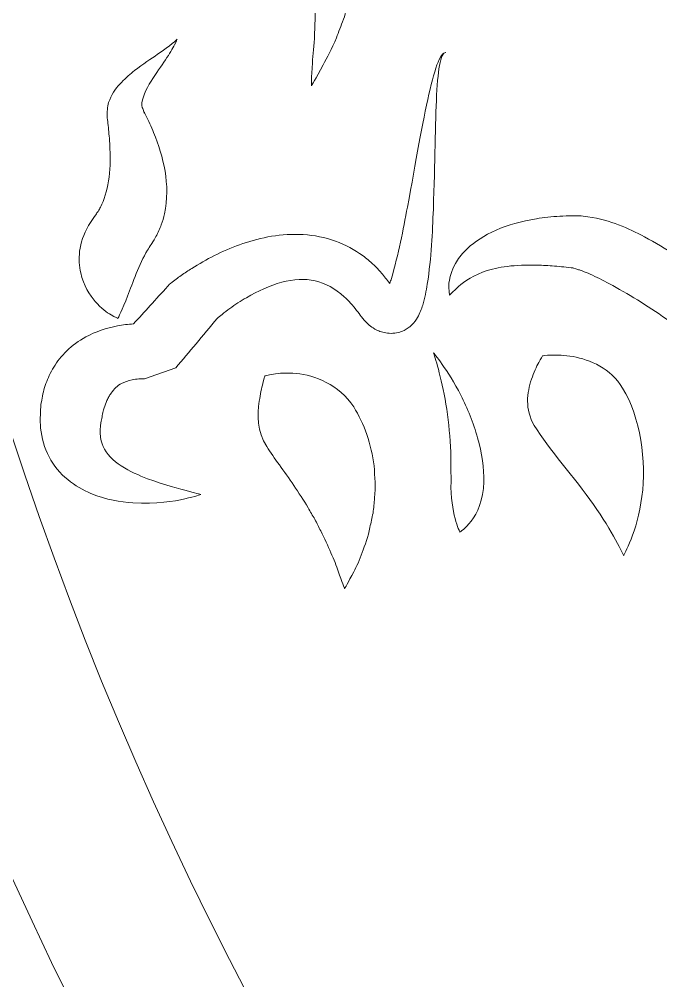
# Model space of a CAD drawing. Header units: millimetres. Extents: x -30 to 30, y -30 to 30.
# Drawn here: x -21.56 to -17.51, y -10.48 to -4.41 of the extents above; entities that cross this region are included whole.
import ezdxf

# ---------------------------------------------------------------- set-up
doc = ezdxf.new("R2010")
doc.units = ezdxf.units.MM
doc.header["$MEASUREMENT"] = 0
doc.layers.add('Camada 1', color=7, linetype='Continuous')

msp = doc.modelspace()

# ---------------------------------------------------------------- linework, layer by layer
at = {"layer": 'Camada 1', "lineweight": 9}
for points, knots in [([(0, 30), (16.5685, 30), (30, 16.5685), (30, 0), (30, 0), (30, -16.5686), (16.5685, -30), (0, -30), (0, -30), (-16.5685, -30), (-30, -16.5686), (-30, 0), (-30, 0), (-30, 16.5685), (-16.5685, 30), (0, 30)], [0, 0, 0, 0, 0.2, 0.2, 0.2, 0.2, 0.4, 0.4, 0.4, 0.4, 0.6, 0.6, 0.6, 0.6, 1, 1, 1, 1]), ([(0, 28.5), (15.7401, 28.5), (28.5, 15.7401), (28.5, 0), (28.5, 0), (28.5, -15.7401), (15.7401, -28.5), (0, -28.5), (0, -28.5), (-15.7401, -28.5), (-28.5, -15.7401), (-28.5, 0), (-28.5, 0), (-28.5, 15.7401), (-15.7401, 28.5), (0, 28.5)], [0, 0, 0, 0, 0.2, 0.2, 0.2, 0.2, 0.4, 0.4, 0.4, 0.4, 0.6, 0.6, 0.6, 0.6, 1, 1, 1, 1]), ([(0.0541, 23.6848), (13.1709, 23.6848), (23.8041, 13.0516), (23.8041, -0.0652), (23.8041, -0.0652), (23.8041, -13.182), (13.1709, -23.8152), (0.0541, -23.8152), (0.0541, -23.8152), (-13.0627, -23.8152), (-23.6959, -13.182), (-23.6959, -0.0652), (-23.6959, -0.0652), (-23.6959, 13.0516), (-13.0627, 23.6848), (0.0541, 23.6848)], [0, 0, 0, 0, 0.2, 0.2, 0.2, 0.2, 0.4, 0.4, 0.4, 0.4, 0.6, 0.6, 0.6, 0.6, 1, 1, 1, 1]), ([(0, 22.7174), (12.5464, 22.7174), (22.7174, 12.5464), (22.7174, 0), (22.7174, 0), (22.7174, -12.5464), (12.5464, -22.7174), (0, -22.7174), (0, -22.7174), (-12.5464, -22.7174), (-22.7174, -12.5464), (-22.7174, 0), (-22.7174, 0), (-22.7174, 12.5464), (-12.5464, 22.7174), (0, 22.7174)], [0, 0, 0, 0, 0.2, 0.2, 0.2, 0.2, 0.4, 0.4, 0.4, 0.4, 0.6, 0.6, 0.6, 0.6, 1, 1, 1, 1]), ([(-18.9824, 1.49), (-18.8618, 1.6269), (-18.7426, 1.7412), (-18.6434, 1.8346), (-18.6434, 1.8346), (-18.4435, 2.0207), (-18.3196, 2.1239), (-18.3196, 2.1239), (-18.3196, 2.1239), (-18.3196, 2.1239), (-18.455, 2.0318), (-18.6755, 1.8612), (-18.6755, 1.8612), (-18.7853, 1.7753), (-18.9167, 1.6705), (-19.0551, 1.5391), (-19.0551, 1.5391), (-19.0902, 1.5066), (-19.1239, 1.4709), (-19.1584, 1.4336), (-19.1584, 1.4336), (-19.1748, 1.4141), (-19.1921, 1.3949), (-19.2084, 1.3743), (-19.2084, 1.3743), (-19.2233, 1.3519), (-19.2404, 1.3316), (-19.254, 1.3063), (-19.254, 1.3063), (-19.2604, 1.2932), (-19.2667, 1.28), (-19.2732, 1.2666), (-19.2732, 1.2666), (-19.2732, 1.2666), (-19.2755, 1.2616), (-19.2755, 1.2616), (-19.2755, 1.2616), (-19.2755, 1.2616), (-19.2767, 1.2591), (-19.2767, 1.2591), (-19.2767, 1.2591), (-19.2767, 1.2591), (-19.2773, 1.2578), (-19.2773, 1.2578), (-19.2773, 1.2578), (-19.278, 1.2553), (-19.2766, 1.2617), (-19.2791, 1.2518), (-19.2791, 1.2518), (-19.2791, 1.2518), (-19.2811, 1.2428), (-19.2811, 1.2428), (-19.2811, 1.2428), (-19.2811, 1.2428), (-19.2852, 1.2247), (-19.2852, 1.2247), (-19.2852, 1.2247), (-19.2922, 1.2028), (-19.2922, 1.1701), (-19.2934, 1.1401), (-19.2934, 1.1401), (-19.2933, 1.1107), (-19.2896, 1.0851), (-19.2875, 1.057), (-19.2875, 1.057), (-19.2827, 1.0303), (-19.278, 1.0032), (-19.2733, 0.976), (-19.2733, 0.976), (-19.2268, 0.7615), (-19.1388, 0.5461), (-19.0654, 0.3213), (-19.0654, 0.3213), (-19.047, 0.2652), (-19.03, 0.2089), (-19.0152, 0.1527), (-19.0152, 0.1527), (-19.0019, 0.097), (-18.9885, 0.0402), (-18.9883, -0.0101), (-18.9883, -0.0101), (-18.9882, -0.0246), (-18.9859, -0.0427), (-18.9877, -0.0544), (-18.9877, -0.0544), (-18.9877, -0.0544), (-18.991, -0.0921), (-18.991, -0.0921), (-18.991, -0.0921), (-18.9925, -0.1168), (-18.9989, -0.148), (-19.0024, -0.1756), (-19.0024, -0.1756), (-19.0084, -0.2046), (-19.0144, -0.2337), (-19.0205, -0.2628), (-19.0205, -0.2628), (-19.0281, -0.2922), (-19.0357, -0.3217), (-19.0433, -0.3512), (-19.0433, -0.3512), (-19.109, -0.5895), (-19.2074, -0.8284), (-19.2975, -1.0816), (-19.2975, -1.0816), (-19.3084, -1.1145), (-19.3196, -1.1461), (-19.3294, -1.1831), (-19.3294, -1.1831), (-19.3294, -1.1831), (-19.333, -1.1965), (-19.333, -1.1965), (-19.333, -1.1965), (-19.333, -1.1965), (-19.334, -1.1999), (-19.334, -1.1999), (-19.334, -1.1999), (-19.334, -1.1999), (-19.3344, -1.2016), (-19.3344, -1.2016), (-19.3344, -1.2016), (-19.3344, -1.2016), (-19.3357, -1.2077), (-19.3357, -1.2077), (-19.3357, -1.2077), (-19.3357, -1.2077), (-19.3369, -1.2136), (-19.3369, -1.2136), (-19.3369, -1.2136), (-19.3369, -1.2136), (-19.3417, -1.2375), (-19.3417, -1.2375), (-19.3417, -1.2375), (-19.3417, -1.2375), (-19.3512, -1.2852), (-19.3512, -1.2852), (-19.3512, -1.2852), (-19.3639, -1.3488), (-19.3763, -1.4124), (-19.3889, -1.4758), (-19.3889, -1.4758), (-19.412, -1.5847), (-19.43, -1.6991), (-19.4475, -1.8128), (-19.4475, -1.8128), (-19.6121, -1.9815), (-19.7647, -2.1485), (-19.9069, -2.3172), (-19.9069, -2.3172), (-19.9826, -2.4071), (-20.0547, -2.4972), (-20.1219, -2.5894), (-20.1219, -2.5894), (-20.1897, -2.6806), (-20.2512, -2.775), (-20.3049, -2.8784), (-20.3049, -2.8784), (-20.3165, -2.9027), (-20.328, -2.9259), (-20.3386, -2.9508), (-20.3386, -2.9508), (-20.3484, -2.9791), (-20.3573, -3.0073), (-20.3656, -3.0352), (-20.3656, -3.0352), (-20.3751, -3.0753), (-20.3845, -3.1146), (-20.3937, -3.1534), (-20.3937, -3.1534), (-20.413, -3.2309), (-20.4349, -3.3088), (-20.4519, -3.3909), (-20.4519, -3.3909), (-20.4682, -3.473), (-20.4826, -3.5603), (-20.4679, -3.6612), (-20.4679, -3.6612), (-20.4649, -3.6858), (-20.4561, -3.713), (-20.4483, -3.7383), (-20.4483, -3.7383), (-20.4364, -3.7647), (-20.4273, -3.7907), (-20.4089, -3.8152), (-20.4089, -3.8152), (-20.4005, -3.8276), (-20.392, -3.8399), (-20.3829, -3.8515), (-20.3829, -3.8515), (-20.3727, -3.8625), (-20.3623, -3.8732), (-20.3517, -3.8837), (-20.3517, -3.8837), (-20.331, -3.9059), (-20.3063, -3.9207), (-20.2831, -3.9375), (-20.2831, -3.9375), (-20.2222, -3.9765), (-20.1603, -4.0144), (-20.1025, -4.0498), (-20.1025, -4.0498), (-20.0476, -4.0855), (-19.9951, -4.1195), (-19.9448, -4.1521), (-19.9448, -4.1521), (-19.8537, -4.2117), (-19.7705, -4.2661), (-19.6941, -4.3161), (-19.6941, -4.3161), (-19.6941, -4.3161), (-19.693, -4.332), (-19.693, -4.332), (-19.693, -4.332), (-19.6913, -4.352), (-19.6892, -4.3717), (-19.6912, -4.3928), (-19.6912, -4.3928), (-19.6926, -4.4339), (-19.6939, -4.4722), (-19.695, -4.5078), (-19.695, -4.5078), (-19.6975, -4.5793), (-19.7063, -4.6394), (-19.7085, -4.6876), (-19.7085, -4.6876), (-19.7151, -4.7841), (-19.7149, -4.8331), (-19.7149, -4.8331), (-19.7149, -4.8331), (-19.7149, -4.8331), (-19.688, -4.7907), (-19.6406, -4.7015), (-19.6406, -4.7015), (-19.6179, -4.6564), (-19.5855, -4.6013), (-19.5569, -4.5304), (-19.5569, -4.5304), (-19.5432, -4.4943), (-19.5285, -4.4553), (-19.5127, -4.4134), (-19.5127, -4.4134), (-19.5039, -4.3929), (-19.4984, -4.3688), (-19.493, -4.3433), (-19.493, -4.3433), (-19.4886, -4.316), (-19.4782, -4.2991), (-19.4821, -4.249), (-19.4821, -4.249), (-19.4821, -4.249), (-19.4835, -4.2318), (-19.4835, -4.2318), (-19.4835, -4.2318), (-19.4835, -4.2318), (-19.5123, -4.2017), (-19.5123, -4.2017), (-19.5123, -4.2017), (-19.5804, -4.1304), (-19.655, -4.0547), (-19.7472, -3.97), (-19.7472, -3.97), (-19.7932, -3.9284), (-19.8422, -3.8825), (-19.8939, -3.839), (-19.8939, -3.839), (-19.9461, -3.7967), (-20.0005, -3.7527), (-20.057, -3.7068), (-20.057, -3.7068), (-20.057, -3.7068), (-20.0719, -3.6902), (-20.0719, -3.6902), (-20.0719, -3.6902), (-20.0719, -3.6902), (-20.0778, -3.6825), (-20.0778, -3.6825), (-20.0778, -3.6825), (-20.0778, -3.6825), (-20.081, -3.6738), (-20.081, -3.6738), (-20.081, -3.6738), (-20.081, -3.6738), (-20.0872, -3.6546), (-20.0872, -3.6546), (-20.0872, -3.6546), (-20.0875, -3.6456), (-20.0901, -3.6386), (-20.0898, -3.6276), (-20.0898, -3.6276), (-20.0911, -3.5862), (-20.0798, -3.5252), (-20.0606, -3.4572), (-20.0606, -3.4572), (-20.0386, -3.3839), (-20.0159, -3.3081), (-19.9924, -3.2297), (-19.9924, -3.2297), (-19.9865, -3.2083), (-19.9806, -3.1866), (-19.9746, -3.1648), (-19.9746, -3.1648), (-19.9693, -3.1442), (-19.9641, -3.1234), (-19.9587, -3.1024), (-19.9587, -3.1024), (-19.9536, -3.0895), (-19.9491, -3.0763), (-19.9452, -3.0628), (-19.9452, -3.0628), (-19.9374, -3.0466), (-19.9296, -3.0303), (-19.9217, -3.0138), (-19.9217, -3.0138), (-19.8819, -2.9376), (-19.8296, -2.8537), (-19.7684, -2.7693), (-19.7684, -2.7693), (-19.7085, -2.6846), (-19.6423, -2.5982), (-19.5726, -2.5109), (-19.5726, -2.5109), (-19.4333, -2.3366), (-19.2791, -2.1559), (-19.1186, -1.9785), (-19.1186, -1.9785), (-19.1186, -1.9785), (-19.0823, -1.9382), (-19.0823, -1.9382), (-19.0823, -1.9382), (-19.0823, -1.9382), (-19.0777, -1.8943), (-19.0777, -1.8943), (-19.0777, -1.8943), (-19.0647, -1.7722), (-19.054, -1.6496), (-19.0344, -1.5203), (-19.0344, -1.5203), (-19.0257, -1.4564), (-19.0171, -1.3925), (-19.0083, -1.3284), (-19.0083, -1.3284), (-19.0083, -1.3284), (-19.0019, -1.2802), (-19.0019, -1.2802), (-19.0019, -1.2802), (-19.0019, -1.2802), (-18.9986, -1.2562), (-18.9986, -1.2562), (-18.9986, -1.2562), (-18.9986, -1.2562), (-18.998, -1.2511), (-18.998, -1.2511), (-18.998, -1.2511), (-18.998, -1.2511), (-18.9977, -1.2495), (-18.9977, -1.2495), (-18.9977, -1.2495), (-18.9977, -1.2495), (-18.9954, -1.2393), (-18.9954, -1.2393), (-18.9954, -1.2393), (-18.9905, -1.2128), (-18.9818, -1.182), (-18.9742, -1.1524), (-18.9742, -1.1524), (-18.9049, -0.9074), (-18.8206, -0.6532), (-18.771, -0.3959), (-18.771, -0.3959), (-18.7653, -0.3635), (-18.7597, -0.331), (-18.754, -0.2987), (-18.754, -0.2987), (-18.75, -0.2657), (-18.7459, -0.2328), (-18.7419, -0.2001), (-18.7419, -0.2001), (-18.7401, -0.1656), (-18.7362, -0.1351), (-18.7367, -0.0979), (-18.7367, -0.0979), (-18.7367, -0.0979), (-18.7376, -0.043), (-18.7376, -0.043), (-18.7376, -0.043), (-18.7376, -0.0239), (-18.7408, -0.0114), (-18.7423, 0.0048), (-18.7423, 0.0048), (-18.7502, 0.0772), (-18.7714, 0.1395), (-18.7917, 0.2007), (-18.7917, 0.2007), (-18.8131, 0.2612), (-18.8364, 0.3194), (-18.8606, 0.3759), (-18.8606, 0.3759), (-18.9567, 0.6011), (-19.0628, 0.8076), (-19.1249, 1.0031), (-19.1249, 1.0031), (-19.1549, 1.1006), (-19.1751, 1.1931), (-19.142, 1.2664), (-19.142, 1.2664), (-19.1057, 1.3457), (-19.0403, 1.4217), (-18.9824, 1.49)], [0, 0, 0, 0, 0.009709, 0.009709, 0.009709, 0.009709, 0.019417, 0.019417, 0.019417, 0.019417, 0.029126, 0.029126, 0.029126, 0.029126, 0.038835, 0.038835, 0.038835, 0.038835, 0.048544, 0.048544, 0.048544, 0.048544, 0.058252, 0.058252, 0.058252, 0.058252, 0.067961, 0.067961, 0.067961, 0.067961, 0.07767, 0.07767, 0.07767, 0.07767, 0.087379, 0.087379, 0.087379, 0.087379, 0.097087, 0.097087, 0.097087, 0.097087, 0.106796, 0.106796, 0.106796, 0.106796, 0.116505, 0.116505, 0.116505, 0.116505, 0.126214, 0.126214, 0.126214, 0.126214, 0.135922, 0.135922, 0.135922, 0.135922, 0.145631, 0.145631, 0.145631, 0.145631, 0.15534, 0.15534, 0.15534, 0.15534, 0.165049, 0.165049, 0.165049, 0.165049, 0.174757, 0.174757, 0.174757, 0.174757, 0.184466, 0.184466, 0.184466, 0.184466, 0.194175, 0.194175, 0.194175, 0.194175, 0.203883, 0.203883, 0.203883, 0.203883, 0.213592, 0.213592, 0.213592, 0.213592, 0.223301, 0.223301, 0.223301, 0.223301, 0.23301, 0.23301, 0.23301, 0.23301, 0.242718, 0.242718, 0.242718, 0.242718, 0.252427, 0.252427, 0.252427, 0.252427, 0.262136, 0.262136, 0.262136, 0.262136, 0.271845, 0.271845, 0.271845, 0.271845, 0.281553, 0.281553, 0.281553, 0.281553, 0.291262, 0.291262, 0.291262, 0.291262, 0.300971, 0.300971, 0.300971, 0.300971, 0.31068, 0.31068, 0.31068, 0.31068, 0.320388, 0.320388, 0.320388, 0.320388, 0.330097, 0.330097, 0.330097, 0.330097, 0.339806, 0.339806, 0.339806, 0.339806, 0.349515, 0.349515, 0.349515, 0.349515, 0.359223, 0.359223, 0.359223, 0.359223, 0.368932, 0.368932, 0.368932, 0.368932, 0.378641, 0.378641, 0.378641, 0.378641, 0.38835, 0.38835, 0.38835, 0.38835, 0.398058, 0.398058, 0.398058, 0.398058, 0.407767, 0.407767, 0.407767, 0.407767, 0.417476, 0.417476, 0.417476, 0.417476, 0.427184, 0.427184, 0.427184, 0.427184, 0.436893, 0.436893, 0.436893, 0.436893, 0.446602, 0.446602, 0.446602, 0.446602, 0.456311, 0.456311, 0.456311, 0.456311, 0.466019, 0.466019, 0.466019, 0.466019, 0.475728, 0.475728, 0.475728, 0.475728, 0.485437, 0.485437, 0.485437, 0.485437, 0.495146, 0.495146, 0.495146, 0.495146, 0.504854, 0.504854, 0.504854, 0.504854, 0.514563, 0.514563, 0.514563, 0.514563, 0.524272, 0.524272, 0.524272, 0.524272, 0.533981, 0.533981, 0.533981, 0.533981, 0.543689, 0.543689, 0.543689, 0.543689, 0.553398, 0.553398, 0.553398, 0.553398, 0.563107, 0.563107, 0.563107, 0.563107, 0.572816, 0.572816, 0.572816, 0.572816, 0.582524, 0.582524, 0.582524, 0.582524, 0.592233, 0.592233, 0.592233, 0.592233, 0.601942, 0.601942, 0.601942, 0.601942, 0.61165, 0.61165, 0.61165, 0.61165, 0.621359, 0.621359, 0.621359, 0.621359, 0.631068, 0.631068, 0.631068, 0.631068, 0.640777, 0.640777, 0.640777, 0.640777, 0.650485, 0.650485, 0.650485, 0.650485, 0.660194, 0.660194, 0.660194, 0.660194, 0.669903, 0.669903, 0.669903, 0.669903, 0.679612, 0.679612, 0.679612, 0.679612, 0.68932, 0.68932, 0.68932, 0.68932, 0.699029, 0.699029, 0.699029, 0.699029, 0.708738, 0.708738, 0.708738, 0.708738, 0.718447, 0.718447, 0.718447, 0.718447, 0.728155, 0.728155, 0.728155, 0.728155, 0.737864, 0.737864, 0.737864, 0.737864, 0.747573, 0.747573, 0.747573, 0.747573, 0.757282, 0.757282, 0.757282, 0.757282, 0.76699, 0.76699, 0.76699, 0.76699, 0.776699, 0.776699, 0.776699, 0.776699, 0.786408, 0.786408, 0.786408, 0.786408, 0.796117, 0.796117, 0.796117, 0.796117, 0.805825, 0.805825, 0.805825, 0.805825, 0.815534, 0.815534, 0.815534, 0.815534, 0.825243, 0.825243, 0.825243, 0.825243, 0.834951, 0.834951, 0.834951, 0.834951, 0.84466, 0.84466, 0.84466, 0.84466, 0.854369, 0.854369, 0.854369, 0.854369, 0.864078, 0.864078, 0.864078, 0.864078, 0.873786, 0.873786, 0.873786, 0.873786, 0.883495, 0.883495, 0.883495, 0.883495, 0.893204, 0.893204, 0.893204, 0.893204, 0.902913, 0.902913, 0.902913, 0.902913, 0.912621, 0.912621, 0.912621, 0.912621, 0.92233, 0.92233, 0.92233, 0.92233, 0.932039, 0.932039, 0.932039, 0.932039, 0.941748, 0.941748, 0.941748, 0.941748, 0.951456, 0.951456, 0.951456, 0.951456, 0.961165, 0.961165, 0.961165, 0.961165, 0.970874, 0.970874, 0.970874, 0.970874, 0.980583, 0.980583, 0.980583, 0.980583, 1, 1, 1, 1]), ([(-20.636, -4.6699), (-20.6096, -4.6309), (-20.5904, -4.5981), (-20.5785, -4.5754), (-20.5785, -4.5754), (-20.5672, -4.5523), (-20.5621, -4.5397), (-20.5621, -4.5397), (-20.5621, -4.5397), (-20.5622, -4.5397), (-20.6041, -4.5802), (-20.6858, -4.6348), (-20.6858, -4.6348), (-20.7263, -4.6629), (-20.7759, -4.6953), (-20.8306, -4.7373), (-20.8306, -4.7373), (-20.8575, -4.7589), (-20.8863, -4.7821), (-20.9138, -4.8115), (-20.9138, -4.8115), (-20.9416, -4.8401), (-20.969, -4.8757), (-20.9877, -4.9216), (-20.9877, -4.9216), (-20.9917, -4.9343), (-20.9974, -4.9428), (-20.9993, -4.9598), (-20.9993, -4.9598), (-21.0017, -4.9747), (-21.0034, -4.9927), (-21.0037, -5.0062), (-21.0037, -5.0062), (-21.0037, -5.0062), (-21.0037, -5.0333), (-21.0037, -5.0333), (-21.0037, -5.0333), (-21.0037, -5.0333), (-21.0037, -5.0367), (-21.0037, -5.0367), (-21.0037, -5.0367), (-21.0037, -5.0367), (-21.0015, -5.0464), (-21.0015, -5.0464), (-21.0015, -5.0464), (-21.0015, -5.0464), (-21.0015, -5.0468), (-21.0015, -5.0468), (-21.0015, -5.0468), (-21.0015, -5.0468), (-21.0014, -5.0477), (-21.0014, -5.0477), (-21.0014, -5.0477), (-21.0014, -5.0477), (-21.0012, -5.0493), (-21.0012, -5.0493), (-21.0012, -5.0493), (-21.0012, -5.0493), (-21.0004, -5.056), (-21.0004, -5.056), (-21.0004, -5.056), (-21.0004, -5.056), (-20.9989, -5.0695), (-20.9989, -5.0695), (-20.9989, -5.0695), (-20.995, -5.1055), (-20.9912, -5.1412), (-20.9889, -5.1769), (-20.9889, -5.1769), (-20.9837, -5.248), (-20.9824, -5.319), (-20.989, -5.3851), (-20.989, -5.3851), (-20.9952, -5.4513), (-21.0088, -5.5123), (-21.0291, -5.5624), (-21.0291, -5.5624), (-21.033, -5.5756), (-21.0405, -5.5862), (-21.0453, -5.5979), (-21.0453, -5.5979), (-21.0506, -5.6104), (-21.0557, -5.6138), (-21.0592, -5.6223), (-21.0592, -5.6223), (-21.0593, -5.6244), (-21.0669, -5.6341), (-21.0717, -5.641), (-21.0717, -5.641), (-21.0717, -5.641), (-21.0871, -5.663), (-21.0871, -5.663), (-21.0871, -5.663), (-21.0986, -5.68), (-21.1098, -5.6969), (-21.1208, -5.7134), (-21.1208, -5.7134), (-21.188, -5.8269), (-21.1875, -5.9337), (-21.1704, -6.0128), (-21.1704, -6.0128), (-21.1519, -6.0932), (-21.1146, -6.1515), (-21.0786, -6.1937), (-21.0786, -6.1937), (-21.0419, -6.2359), (-21.0056, -6.2623), (-20.9792, -6.2783), (-20.9792, -6.2783), (-20.9525, -6.2943), (-20.9359, -6.2999), (-20.9359, -6.2999), (-20.9359, -6.2999), (-20.9359, -6.2999), (-20.9072, -6.2444), (-20.8747, -6.1596), (-20.8747, -6.1596), (-20.8413, -6.0753), (-20.8031, -5.9604), (-20.7493, -5.8703), (-20.7493, -5.8703), (-20.7416, -5.8582), (-20.7337, -5.846), (-20.7256, -5.8335), (-20.7256, -5.8335), (-20.7256, -5.8335), (-20.7114, -5.811), (-20.7114, -5.811), (-20.7114, -5.811), (-20.7065, -5.8028), (-20.7028, -5.7979), (-20.6955, -5.7835), (-20.6955, -5.7835), (-20.6838, -5.7598), (-20.669, -5.7318), (-20.6623, -5.7098), (-20.6623, -5.7098), (-20.6554, -5.6873), (-20.6463, -5.6643), (-20.6424, -5.6414), (-20.6424, -5.6414), (-20.6219, -5.5495), (-20.6244, -5.4578), (-20.6386, -5.3717), (-20.6386, -5.3717), (-20.6528, -5.2853), (-20.6796, -5.204), (-20.7105, -5.1285), (-20.7105, -5.1285), (-20.7259, -5.0906), (-20.7428, -5.0543), (-20.7595, -5.0198), (-20.7595, -5.0198), (-20.7595, -5.0198), (-20.7658, -5.007), (-20.7658, -5.007), (-20.7658, -5.007), (-20.7658, -5.007), (-20.7689, -5.0005), (-20.7689, -5.0005), (-20.7689, -5.0005), (-20.7689, -5.0005), (-20.7697, -4.999), (-20.7697, -4.999), (-20.7697, -4.999), (-20.7697, -4.999), (-20.7701, -4.9982), (-20.7701, -4.9982), (-20.7701, -4.9982), (-20.7701, -4.9982), (-20.7703, -4.9978), (-20.7703, -4.9978), (-20.7703, -4.9978), (-20.7693, -5.0018), (-20.7726, -4.9882), (-20.7682, -5.0066), (-20.7682, -5.0066), (-20.7682, -5.0066), (-20.7694, -5.0034), (-20.7694, -5.0034), (-20.7694, -5.0034), (-20.7694, -5.0034), (-20.7789, -4.9775), (-20.7789, -4.9775), (-20.7789, -4.9775), (-20.7789, -4.9775), (-20.7822, -4.9711), (-20.7822, -4.9711), (-20.7822, -4.9711), (-20.7822, -4.9711), (-20.7843, -4.9578), (-20.7843, -4.9578), (-20.7843, -4.9578), (-20.7874, -4.9137), (-20.7568, -4.8545), (-20.7266, -4.8051), (-20.7266, -4.8051), (-20.6952, -4.7547), (-20.6621, -4.7089), (-20.636, -4.6699)], [0, 0, 0, 0, 0.019608, 0.019608, 0.019608, 0.019608, 0.039216, 0.039216, 0.039216, 0.039216, 0.058824, 0.058824, 0.058824, 0.058824, 0.078431, 0.078431, 0.078431, 0.078431, 0.098039, 0.098039, 0.098039, 0.098039, 0.117647, 0.117647, 0.117647, 0.117647, 0.137255, 0.137255, 0.137255, 0.137255, 0.156863, 0.156863, 0.156863, 0.156863, 0.176471, 0.176471, 0.176471, 0.176471, 0.196078, 0.196078, 0.196078, 0.196078, 0.215686, 0.215686, 0.215686, 0.215686, 0.235294, 0.235294, 0.235294, 0.235294, 0.254902, 0.254902, 0.254902, 0.254902, 0.27451, 0.27451, 0.27451, 0.27451, 0.294118, 0.294118, 0.294118, 0.294118, 0.313725, 0.313725, 0.313725, 0.313725, 0.333333, 0.333333, 0.333333, 0.333333, 0.352941, 0.352941, 0.352941, 0.352941, 0.372549, 0.372549, 0.372549, 0.372549, 0.392157, 0.392157, 0.392157, 0.392157, 0.411765, 0.411765, 0.411765, 0.411765, 0.431373, 0.431373, 0.431373, 0.431373, 0.45098, 0.45098, 0.45098, 0.45098, 0.470588, 0.470588, 0.470588, 0.470588, 0.490196, 0.490196, 0.490196, 0.490196, 0.509804, 0.509804, 0.509804, 0.509804, 0.529412, 0.529412, 0.529412, 0.529412, 0.54902, 0.54902, 0.54902, 0.54902, 0.568627, 0.568627, 0.568627, 0.568627, 0.588235, 0.588235, 0.588235, 0.588235, 0.607843, 0.607843, 0.607843, 0.607843, 0.627451, 0.627451, 0.627451, 0.627451, 0.647059, 0.647059, 0.647059, 0.647059, 0.666667, 0.666667, 0.666667, 0.666667, 0.686275, 0.686275, 0.686275, 0.686275, 0.705882, 0.705882, 0.705882, 0.705882, 0.72549, 0.72549, 0.72549, 0.72549, 0.745098, 0.745098, 0.745098, 0.745098, 0.764706, 0.764706, 0.764706, 0.764706, 0.784314, 0.784314, 0.784314, 0.784314, 0.803922, 0.803922, 0.803922, 0.803922, 0.823529, 0.823529, 0.823529, 0.823529, 0.843137, 0.843137, 0.843137, 0.843137, 0.862745, 0.862745, 0.862745, 0.862745, 0.882353, 0.882353, 0.882353, 0.882353, 0.901961, 0.901961, 0.901961, 0.901961, 0.921569, 0.921569, 0.921569, 0.921569, 0.941176, 0.941176, 0.941176, 0.941176, 0.960784, 0.960784, 0.960784, 0.960784, 1, 1, 1, 1]), ([(-18.903, -4.6866), (-18.8979, -4.6632), (-18.8916, -4.6454), (-18.8842, -4.6349), (-18.8842, -4.6349), (-18.877, -4.6238), (-18.8674, -4.6238), (-18.8678, -4.6235), (-18.8678, -4.6235), (-18.8673, -4.6238), (-18.8772, -4.6225), (-18.887, -4.6332), (-18.887, -4.6332), (-18.8967, -4.6432), (-18.9063, -4.6606), (-18.9159, -4.6837), (-18.9159, -4.6837), (-18.935, -4.7297), (-18.954, -4.7991), (-18.9739, -4.8866), (-18.9739, -4.8866), (-19.0139, -5.0615), (-19.0554, -5.3104), (-19.109, -5.598), (-19.109, -5.598), (-19.1366, -5.7412), (-19.1656, -5.8963), (-19.2102, -6.0477), (-19.2102, -6.0477), (-19.2137, -6.0588), (-19.2174, -6.0698), (-19.2212, -6.0809), (-19.2212, -6.0809), (-19.2212, -6.0809), (-19.2294, -6.0693), (-19.2294, -6.0693), (-19.2294, -6.0693), (-19.2449, -6.048), (-19.2605, -6.0269), (-19.2799, -6.0066), (-19.2799, -6.0066), (-19.2799, -6.0066), (-19.3079, -5.9759), (-19.3079, -5.9759), (-19.3079, -5.9759), (-19.3079, -5.9759), (-19.3399, -5.9464), (-19.3399, -5.9464), (-19.3399, -5.9464), (-19.3605, -5.9263), (-19.3863, -5.9087), (-19.4109, -5.8904), (-19.4109, -5.8904), (-19.4632, -5.8564), (-19.5215, -5.8243), (-19.588, -5.8046), (-19.588, -5.8046), (-19.6534, -5.7843), (-19.7235, -5.7719), (-19.792, -5.7704), (-19.792, -5.7704), (-19.8604, -5.7687), (-19.9271, -5.7751), (-19.99, -5.7867), (-19.99, -5.7867), (-20.1155, -5.8111), (-20.2266, -5.8539), (-20.3263, -5.9039), (-20.3263, -5.9039), (-20.3764, -5.9291), (-20.4239, -5.9561), (-20.4694, -5.9848), (-20.4694, -5.9848), (-20.4922, -5.9991), (-20.5143, -6.014), (-20.5362, -6.0293), (-20.5362, -6.0293), (-20.5588, -6.0455), (-20.5778, -6.0589), (-20.6037, -6.0801), (-20.6037, -6.0801), (-20.6037, -6.0801), (-20.6094, -6.0849), (-20.6094, -6.0849), (-20.6094, -6.0849), (-20.6094, -6.0849), (-20.6209, -6.0973), (-20.6209, -6.0973), (-20.6209, -6.0973), (-20.6967, -6.1796), (-20.7681, -6.258), (-20.8375, -6.3351), (-20.8375, -6.3351), (-20.8717, -6.3371), (-20.9053, -6.3412), (-20.9381, -6.3471), (-20.9381, -6.3471), (-21.009, -6.3598), (-21.0767, -6.3849), (-21.1381, -6.417), (-21.1381, -6.417), (-21.2306, -6.466), (-21.2979, -6.538), (-21.3402, -6.6073), (-21.3402, -6.6073), (-21.3504, -6.6249), (-21.3618, -6.6425), (-21.3696, -6.6598), (-21.3696, -6.6598), (-21.3764, -6.6771), (-21.3832, -6.6943), (-21.3899, -6.7114), (-21.3899, -6.7114), (-21.4044, -6.7445), (-21.4093, -6.7818), (-21.4167, -6.8165), (-21.4167, -6.8165), (-21.4167, -6.8165), (-21.4213, -6.8425), (-21.4213, -6.8425), (-21.4213, -6.8425), (-21.4225, -6.8507), (-21.4222, -6.8557), (-21.4227, -6.8624), (-21.4227, -6.8624), (-21.4233, -6.875), (-21.4239, -6.8875), (-21.4244, -6.8999), (-21.4244, -6.8999), (-21.425, -6.9154), (-21.4257, -6.9308), (-21.4263, -6.946), (-21.4263, -6.946), (-21.4253, -6.9616), (-21.4244, -6.9772), (-21.4235, -6.9926), (-21.4235, -6.9926), (-21.417, -7.0546), (-21.4001, -7.1163), (-21.3705, -7.1727), (-21.3705, -7.1727), (-21.3413, -7.2289), (-21.2994, -7.2789), (-21.2523, -7.3171), (-21.2523, -7.3171), (-21.2053, -7.3558), (-21.1546, -7.3838), (-21.106, -7.4043), (-21.106, -7.4043), (-21.0078, -7.4451), (-20.9183, -7.458), (-20.842, -7.4639), (-20.842, -7.4639), (-20.6891, -7.4732), (-20.5831, -7.4529), (-20.5138, -7.4384), (-20.5138, -7.4384), (-20.4449, -7.4228), (-20.4125, -7.4105), (-20.4125, -7.4105), (-20.4125, -7.4105), (-20.4125, -7.4105), (-20.4469, -7.4009), (-20.5128, -7.3838), (-20.5128, -7.3838), (-20.5779, -7.3661), (-20.6773, -7.3409), (-20.7902, -7.2946), (-20.7902, -7.2946), (-20.8457, -7.2712), (-20.9046, -7.2417), (-20.9514, -7.2037), (-20.9514, -7.2037), (-20.9986, -7.1654), (-21.0302, -7.1228), (-21.0412, -7.0713), (-21.0412, -7.0713), (-21.047, -7.0454), (-21.0488, -7.0163), (-21.0463, -6.9834), (-21.0463, -6.9834), (-21.0454, -6.9749), (-21.0444, -6.9665), (-21.0434, -6.9579), (-21.0434, -6.9579), (-21.0434, -6.9579), (-21.0433, -6.9563), (-21.0433, -6.9563), (-21.0433, -6.9563), (-21.0432, -6.9544), (-21.0446, -6.9724), (-21.044, -6.9645), (-21.044, -6.9645), (-21.044, -6.9645), (-21.0439, -6.9639), (-21.0439, -6.9639), (-21.0439, -6.9639), (-21.0439, -6.9639), (-21.0436, -6.9627), (-21.0436, -6.9627), (-21.0436, -6.9627), (-21.0436, -6.9627), (-21.0427, -6.9582), (-21.0427, -6.9582), (-21.0427, -6.9582), (-21.0427, -6.9582), (-21.0411, -6.9492), (-21.0411, -6.9492), (-21.0411, -6.9492), (-21.0411, -6.9492), (-21.0378, -6.9309), (-21.0378, -6.9309), (-21.0378, -6.9309), (-21.0356, -6.9186), (-21.0334, -6.9063), (-21.0312, -6.8938), (-21.0312, -6.8938), (-21.0312, -6.8938), (-21.0277, -6.876), (-21.0277, -6.876), (-21.0277, -6.876), (-21.0277, -6.876), (-21.023, -6.8646), (-21.023, -6.8646), (-21.023, -6.8646), (-21.016, -6.8493), (-21.0148, -6.8339), (-21.0047, -6.8177), (-21.0047, -6.8177), (-21.0006, -6.8096), (-20.9967, -6.8015), (-20.9931, -6.7931), (-20.9931, -6.7931), (-20.989, -6.7853), (-20.9833, -6.7794), (-20.979, -6.7722), (-20.979, -6.7722), (-20.9597, -6.7451), (-20.9395, -6.7244), (-20.9121, -6.7104), (-20.9121, -6.7104), (-20.893, -6.7015), (-20.8728, -6.6921), (-20.8458, -6.687), (-20.8458, -6.687), (-20.8323, -6.6847), (-20.8183, -6.6824), (-20.8033, -6.6814), (-20.8033, -6.6814), (-20.8033, -6.6814), (-20.7811, -6.6806), (-20.7811, -6.6806), (-20.7811, -6.6806), (-20.7811, -6.6806), (-20.7686, -6.6805), (-20.7686, -6.6805), (-20.7686, -6.6805), (-20.7686, -6.6805), (-20.5704, -6.6118), (-20.5704, -6.6118), (-20.5704, -6.6118), (-20.4865, -6.513), (-20.4001, -6.4095), (-20.3099, -6.3002), (-20.3099, -6.3002), (-20.3007, -6.2922), (-20.2892, -6.2828), (-20.279, -6.2747), (-20.279, -6.2747), (-20.2632, -6.2622), (-20.2468, -6.2497), (-20.23, -6.2377), (-20.23, -6.2377), (-20.1964, -6.2135), (-20.1612, -6.1906), (-20.1251, -6.1695), (-20.1251, -6.1695), (-20.0532, -6.1271), (-19.9768, -6.0932), (-19.9022, -6.0727), (-19.9022, -6.0727), (-19.8272, -6.0533), (-19.7568, -6.0485), (-19.6922, -6.0632), (-19.6922, -6.0632), (-19.6274, -6.0769), (-19.5644, -6.1123), (-19.5081, -6.1639), (-19.5081, -6.1639), (-19.4935, -6.1759), (-19.4805, -6.1904), (-19.4674, -6.2047), (-19.4674, -6.2047), (-19.4536, -6.2185), (-19.4419, -6.2343), (-19.4296, -6.2498), (-19.4296, -6.2498), (-19.4296, -6.2498), (-19.4204, -6.2615), (-19.4204, -6.2615), (-19.4204, -6.2615), (-19.4204, -6.2615), (-19.4157, -6.2674), (-19.4157, -6.2674), (-19.4157, -6.2674), (-19.4157, -6.2674), (-19.4135, -6.2702), (-19.4135, -6.2702), (-19.4135, -6.2702), (-19.4135, -6.2702), (-19.4101, -6.2752), (-19.4101, -6.2752), (-19.4101, -6.2752), (-19.4101, -6.2752), (-19.4088, -6.2769), (-19.4088, -6.2769), (-19.4088, -6.2769), (-19.4088, -6.2769), (-19.3985, -6.2903), (-19.3985, -6.2903), (-19.3985, -6.2903), (-19.3985, -6.2903), (-19.3818, -6.3106), (-19.3818, -6.3106), (-19.3818, -6.3106), (-19.376, -6.3177), (-19.3689, -6.325), (-19.3612, -6.3321), (-19.3612, -6.3321), (-19.3612, -6.3321), (-19.3497, -6.3426), (-19.3497, -6.3426), (-19.3497, -6.3426), (-19.3497, -6.3426), (-19.3336, -6.3549), (-19.3336, -6.3549), (-19.3336, -6.3549), (-19.3248, -6.362), (-19.3069, -6.3721), (-19.2896, -6.3794), (-19.2896, -6.3794), (-19.2817, -6.3832), (-19.2665, -6.3875), (-19.2546, -6.3901), (-19.2546, -6.3901), (-19.2427, -6.393), (-19.2283, -6.3946), (-19.2122, -6.3944), (-19.2122, -6.3944), (-19.1813, -6.3949), (-19.1528, -6.386), (-19.1308, -6.376), (-19.1308, -6.376), (-19.1214, -6.3711), (-19.1124, -6.3659), (-19.1039, -6.36), (-19.1039, -6.36), (-19.0957, -6.3545), (-19.0917, -6.3503), (-19.0857, -6.345), (-19.0857, -6.345), (-19.064, -6.3247), (-19.0549, -6.3092), (-19.0457, -6.2942), (-19.0457, -6.2942), (-19.0294, -6.2652), (-19.021, -6.2408), (-19.0131, -6.2169), (-19.0131, -6.2169), (-18.9989, -6.17), (-18.9907, -6.1267), (-18.9837, -6.0841), (-18.9837, -6.0841), (-18.9579, -5.9148), (-18.9518, -5.7582), (-18.9456, -5.611), (-18.9456, -5.611), (-18.9353, -5.3175), (-18.9349, -5.0678), (-18.9249, -4.8914), (-18.9249, -4.8914), (-18.9201, -4.8033), (-18.9135, -4.7334), (-18.903, -4.6866)], [0, 0, 0, 0, 0.010309, 0.010309, 0.010309, 0.010309, 0.020619, 0.020619, 0.020619, 0.020619, 0.030928, 0.030928, 0.030928, 0.030928, 0.041237, 0.041237, 0.041237, 0.041237, 0.051546, 0.051546, 0.051546, 0.051546, 0.061856, 0.061856, 0.061856, 0.061856, 0.072165, 0.072165, 0.072165, 0.072165, 0.082474, 0.082474, 0.082474, 0.082474, 0.092784, 0.092784, 0.092784, 0.092784, 0.103093, 0.103093, 0.103093, 0.103093, 0.113402, 0.113402, 0.113402, 0.113402, 0.123711, 0.123711, 0.123711, 0.123711, 0.134021, 0.134021, 0.134021, 0.134021, 0.14433, 0.14433, 0.14433, 0.14433, 0.154639, 0.154639, 0.154639, 0.154639, 0.164948, 0.164948, 0.164948, 0.164948, 0.175258, 0.175258, 0.175258, 0.175258, 0.185567, 0.185567, 0.185567, 0.185567, 0.195876, 0.195876, 0.195876, 0.195876, 0.206186, 0.206186, 0.206186, 0.206186, 0.216495, 0.216495, 0.216495, 0.216495, 0.226804, 0.226804, 0.226804, 0.226804, 0.237113, 0.237113, 0.237113, 0.237113, 0.247423, 0.247423, 0.247423, 0.247423, 0.257732, 0.257732, 0.257732, 0.257732, 0.268041, 0.268041, 0.268041, 0.268041, 0.278351, 0.278351, 0.278351, 0.278351, 0.28866, 0.28866, 0.28866, 0.28866, 0.298969, 0.298969, 0.298969, 0.298969, 0.309278, 0.309278, 0.309278, 0.309278, 0.319588, 0.319588, 0.319588, 0.319588, 0.329897, 0.329897, 0.329897, 0.329897, 0.340206, 0.340206, 0.340206, 0.340206, 0.350515, 0.350515, 0.350515, 0.350515, 0.360825, 0.360825, 0.360825, 0.360825, 0.371134, 0.371134, 0.371134, 0.371134, 0.381443, 0.381443, 0.381443, 0.381443, 0.391753, 0.391753, 0.391753, 0.391753, 0.402062, 0.402062, 0.402062, 0.402062, 0.412371, 0.412371, 0.412371, 0.412371, 0.42268, 0.42268, 0.42268, 0.42268, 0.43299, 0.43299, 0.43299, 0.43299, 0.443299, 0.443299, 0.443299, 0.443299, 0.453608, 0.453608, 0.453608, 0.453608, 0.463918, 0.463918, 0.463918, 0.463918, 0.474227, 0.474227, 0.474227, 0.474227, 0.484536, 0.484536, 0.484536, 0.484536, 0.494845, 0.494845, 0.494845, 0.494845, 0.505155, 0.505155, 0.505155, 0.505155, 0.515464, 0.515464, 0.515464, 0.515464, 0.525773, 0.525773, 0.525773, 0.525773, 0.536082, 0.536082, 0.536082, 0.536082, 0.546392, 0.546392, 0.546392, 0.546392, 0.556701, 0.556701, 0.556701, 0.556701, 0.56701, 0.56701, 0.56701, 0.56701, 0.57732, 0.57732, 0.57732, 0.57732, 0.587629, 0.587629, 0.587629, 0.587629, 0.597938, 0.597938, 0.597938, 0.597938, 0.608247, 0.608247, 0.608247, 0.608247, 0.618557, 0.618557, 0.618557, 0.618557, 0.628866, 0.628866, 0.628866, 0.628866, 0.639175, 0.639175, 0.639175, 0.639175, 0.649485, 0.649485, 0.649485, 0.649485, 0.659794, 0.659794, 0.659794, 0.659794, 0.670103, 0.670103, 0.670103, 0.670103, 0.680412, 0.680412, 0.680412, 0.680412, 0.690722, 0.690722, 0.690722, 0.690722, 0.701031, 0.701031, 0.701031, 0.701031, 0.71134, 0.71134, 0.71134, 0.71134, 0.721649, 0.721649, 0.721649, 0.721649, 0.731959, 0.731959, 0.731959, 0.731959, 0.742268, 0.742268, 0.742268, 0.742268, 0.752577, 0.752577, 0.752577, 0.752577, 0.762887, 0.762887, 0.762887, 0.762887, 0.773196, 0.773196, 0.773196, 0.773196, 0.783505, 0.783505, 0.783505, 0.783505, 0.793814, 0.793814, 0.793814, 0.793814, 0.804124, 0.804124, 0.804124, 0.804124, 0.814433, 0.814433, 0.814433, 0.814433, 0.824742, 0.824742, 0.824742, 0.824742, 0.835052, 0.835052, 0.835052, 0.835052, 0.845361, 0.845361, 0.845361, 0.845361, 0.85567, 0.85567, 0.85567, 0.85567, 0.865979, 0.865979, 0.865979, 0.865979, 0.876289, 0.876289, 0.876289, 0.876289, 0.886598, 0.886598, 0.886598, 0.886598, 0.896907, 0.896907, 0.896907, 0.896907, 0.907216, 0.907216, 0.907216, 0.907216, 0.917526, 0.917526, 0.917526, 0.917526, 0.927835, 0.927835, 0.927835, 0.927835, 0.938144, 0.938144, 0.938144, 0.938144, 0.948454, 0.948454, 0.948454, 0.948454, 0.958763, 0.958763, 0.958763, 0.958763, 0.969072, 0.969072, 0.969072, 0.969072, 0.979381, 0.979381, 0.979381, 0.979381, 1, 1, 1, 1]), ([(-15.0311, -5.9498), (-14.9906, -5.9675), (-14.9698, -5.9787), (-14.9698, -5.9787), (-14.9698, -5.9787), (-14.9698, -5.9787), (-14.9876, -5.9644), (-15.024, -5.9404), (-15.024, -5.9404), (-15.0605, -5.9166), (-15.1157, -5.8832), (-15.1935, -5.8503), (-15.1935, -5.8503), (-15.271, -5.8187), (-15.3728, -5.7828), (-15.5022, -5.7837), (-15.5022, -5.7837), (-15.5343, -5.785), (-15.568, -5.785), (-15.6019, -5.7929), (-15.6019, -5.7929), (-15.6188, -5.7963), (-15.6368, -5.7984), (-15.6537, -5.8034), (-15.6537, -5.8034), (-15.6706, -5.8092), (-15.6874, -5.815), (-15.7046, -5.8209), (-15.7046, -5.8209), (-15.7046, -5.8209), (-15.7308, -5.8302), (-15.7308, -5.8302), (-15.7308, -5.8302), (-15.7308, -5.8302), (-15.7547, -5.8428), (-15.7547, -5.8428), (-15.7547, -5.8428), (-15.7652, -5.8486), (-15.776, -5.8545), (-15.7868, -5.8603), (-15.7868, -5.8603), (-15.7868, -5.8603), (-15.7895, -5.8544), (-15.7895, -5.8544), (-15.7895, -5.8544), (-15.8085, -5.8196), (-15.8336, -5.7869), (-15.8625, -5.7559), (-15.8625, -5.7559), (-15.921, -5.694), (-15.9975, -5.6418), (-16.083, -5.6035), (-16.083, -5.6035), (-16.1257, -5.5847), (-16.1702, -5.5677), (-16.216, -5.5548), (-16.216, -5.5548), (-16.216, -5.5548), (-16.2332, -5.5496), (-16.2332, -5.5496), (-16.2332, -5.5496), (-16.2332, -5.5496), (-16.2419, -5.5471), (-16.2419, -5.5471), (-16.2419, -5.5471), (-16.2419, -5.5471), (-16.2441, -5.5465), (-16.2441, -5.5465), (-16.2441, -5.5465), (-16.2441, -5.5465), (-16.2451, -5.5461), (-16.2451, -5.5461), (-16.2451, -5.5461), (-16.2451, -5.5461), (-16.251, -5.5449), (-16.251, -5.5449), (-16.251, -5.5449), (-16.251, -5.5449), (-16.2548, -5.544), (-16.2548, -5.544), (-16.2548, -5.544), (-16.2548, -5.544), (-16.2857, -5.5366), (-16.2857, -5.5366), (-16.2857, -5.5366), (-16.2857, -5.5366), (-16.3477, -5.5218), (-16.3477, -5.5218), (-16.3477, -5.5218), (-16.3862, -5.5111), (-16.4394, -5.5042), (-16.4882, -5.4966), (-16.4882, -5.4966), (-16.5379, -5.4872), (-16.5888, -5.4877), (-16.64, -5.4838), (-16.64, -5.4838), (-16.7442, -5.4835), (-16.858, -5.4953), (-16.9635, -5.5327), (-16.9635, -5.5327), (-17.0142, -5.5518), (-17.0642, -5.573), (-17.1073, -5.5971), (-17.1073, -5.5971), (-17.1073, -5.5971), (-17.1241, -5.6058), (-17.1241, -5.6058), (-17.1241, -5.6058), (-17.1241, -5.6058), (-17.1283, -5.608), (-17.1283, -5.608), (-17.1283, -5.608), (-17.1283, -5.608), (-17.1304, -5.6091), (-17.1304, -5.6091), (-17.1304, -5.6091), (-17.1304, -5.6091), (-17.1315, -5.6097), (-17.1315, -5.6097), (-17.1315, -5.6097), (-17.1315, -5.6097), (-17.1391, -5.6147), (-17.1391, -5.6147), (-17.1391, -5.6147), (-17.1391, -5.6147), (-17.1459, -5.6188), (-17.1459, -5.6188), (-17.1459, -5.6188), (-17.1459, -5.6188), (-17.1729, -5.6354), (-17.1729, -5.6354), (-17.1729, -5.6354), (-17.1824, -5.6416), (-17.1896, -5.645), (-17.201, -5.6534), (-17.201, -5.6534), (-17.201, -5.6534), (-17.237, -5.6812), (-17.237, -5.6812), (-17.237, -5.6812), (-17.3266, -5.7532), (-17.3774, -5.8341), (-17.4171, -5.9031), (-17.4171, -5.9031), (-17.481, -5.8612), (-17.5455, -5.8224), (-17.6127, -5.7862), (-17.6127, -5.7862), (-17.666, -5.7584), (-17.7183, -5.7325), (-17.7769, -5.7108), (-17.7769, -5.7108), (-17.834, -5.6887), (-17.8956, -5.6698), (-17.9702, -5.659), (-17.9702, -5.659), (-17.9898, -5.6567), (-18.0094, -5.6547), (-18.0286, -5.6532), (-18.0286, -5.6532), (-18.0286, -5.6532), (-18.0344, -5.6529), (-18.0344, -5.6529), (-18.0344, -5.6529), (-18.0344, -5.6529), (-18.0366, -5.6529), (-18.0366, -5.6529), (-18.0366, -5.6529), (-18.0366, -5.6529), (-18.0411, -5.6529), (-18.0411, -5.6529), (-18.0411, -5.6529), (-18.0411, -5.6529), (-18.0501, -5.653), (-18.0501, -5.653), (-18.0501, -5.653), (-18.0501, -5.653), (-18.0679, -5.6531), (-18.0679, -5.6531), (-18.0679, -5.6531), (-18.0915, -5.6533), (-18.1228, -5.654), (-18.1479, -5.6554), (-18.1479, -5.6554), (-18.1994, -5.6586), (-18.2485, -5.6634), (-18.2958, -5.6715), (-18.2958, -5.6715), (-18.3903, -5.6868), (-18.4762, -5.7117), (-18.5501, -5.7438), (-18.5501, -5.7438), (-18.6242, -5.7751), (-18.6848, -5.8174), (-18.7302, -5.8584), (-18.7302, -5.8584), (-18.8211, -5.9451), (-18.8419, -6.0288), (-18.847, -6.0782), (-18.847, -6.0782), (-18.8488, -6.1038), (-18.846, -6.1229), (-18.8453, -6.135), (-18.8453, -6.135), (-18.8438, -6.1468), (-18.8428, -6.1532), (-18.8428, -6.1532), (-18.8428, -6.1532), (-18.8428, -6.1532), (-18.8225, -6.1336), (-18.7872, -6.0995), (-18.7872, -6.0995), (-18.749, -6.0668), (-18.6897, -6.0248), (-18.6053, -5.9982), (-18.6053, -5.9982), (-18.5203, -5.9718), (-18.4083, -5.9595), (-18.2644, -5.9653), (-18.2644, -5.9653), (-18.2288, -5.9663), (-18.1909, -5.9694), (-18.1517, -5.9727), (-18.1517, -5.9727), (-18.1326, -5.9747), (-18.113, -5.9769), (-18.0932, -5.979), (-18.0932, -5.979), (-18.0932, -5.979), (-18.0755, -5.9811), (-18.0755, -5.9811), (-18.0755, -5.9811), (-18.0755, -5.9811), (-18.0666, -5.982), (-18.0666, -5.982), (-18.0666, -5.982), (-18.0666, -5.982), (-18.0622, -5.9825), (-18.0622, -5.9825), (-18.0622, -5.9825), (-18.0622, -5.9825), (-18.06, -5.9828), (-18.06, -5.9828), (-18.06, -5.9828), (-18.06, -5.9828), (-18.0588, -5.9829), (-18.0588, -5.9829), (-18.0588, -5.9829), (-18.0588, -5.9829), (-18.0614, -5.9828), (-18.0614, -5.9828), (-18.0614, -5.9828), (-18.0614, -5.9828), (-18.0612, -5.9829), (-18.0612, -5.9829), (-18.0612, -5.9829), (-18.0612, -5.9829), (-18.0478, -5.9872), (-18.0478, -5.9872), (-18.0478, -5.9872), (-18.0478, -5.9872), (-18.0296, -5.9929), (-18.0296, -5.9929), (-18.0296, -5.9929), (-18.0223, -5.9957), (-18.0162, -5.9967), (-18.0077, -6.0003), (-18.0077, -6.0003), (-17.9909, -6.0077), (-17.9746, -6.0127), (-17.9554, -6.0222), (-17.9554, -6.0222), (-17.9186, -6.0378), (-17.8774, -6.0596), (-17.8349, -6.0816), (-17.8349, -6.0816), (-17.7224, -6.1418), (-17.5959, -6.2206), (-17.4771, -6.303), (-17.4771, -6.303), (-17.4771, -6.303), (-17.2546, -6.4573), (-17.2546, -6.4573), (-17.2546, -6.4573), (-17.2546, -6.4573), (-17.1569, -6.2402), (-17.1569, -6.2402), (-17.1569, -6.2402), (-17.0969, -6.107), (-17.0454, -5.9565), (-16.9823, -5.8962), (-16.9823, -5.8962), (-16.9434, -5.8568), (-16.8773, -5.8136), (-16.8227, -5.7869), (-16.8227, -5.7869), (-16.7663, -5.7601), (-16.7021, -5.7466), (-16.6308, -5.7383), (-16.6308, -5.7383), (-16.594, -5.7381), (-16.5566, -5.7324), (-16.5198, -5.7359), (-16.5198, -5.7359), (-16.4822, -5.738), (-16.4483, -5.7365), (-16.403, -5.7435), (-16.403, -5.7435), (-16.403, -5.7435), (-16.3391, -5.7512), (-16.3391, -5.7512), (-16.3391, -5.7512), (-16.3391, -5.7512), (-16.3073, -5.755), (-16.3073, -5.755), (-16.3073, -5.755), (-16.3073, -5.755), (-16.3034, -5.7554), (-16.3034, -5.7554), (-16.3034, -5.7554), (-16.3034, -5.7554), (-16.303, -5.7556), (-16.303, -5.7556), (-16.303, -5.7556), (-16.303, -5.7556), (-16.3072, -5.7547), (-16.3072, -5.7547), (-16.3072, -5.7547), (-16.3072, -5.7547), (-16.3064, -5.7548), (-16.3064, -5.7548), (-16.3064, -5.7548), (-16.3064, -5.7548), (-16.3048, -5.7551), (-16.3048, -5.7551), (-16.3048, -5.7551), (-16.3048, -5.7551), (-16.2981, -5.7563), (-16.2981, -5.7563), (-16.2981, -5.7563), (-16.2981, -5.7563), (-16.2847, -5.7587), (-16.2847, -5.7587), (-16.2847, -5.7587), (-16.2486, -5.7642), (-16.2145, -5.7727), (-16.1815, -5.7823), (-16.1815, -5.7823), (-16.1157, -5.8021), (-16.0577, -5.8311), (-16.0101, -5.8676), (-16.0101, -5.8676), (-15.9867, -5.886), (-15.9651, -5.9059), (-15.9479, -5.9277), (-15.9479, -5.9277), (-15.9392, -5.9385), (-15.9313, -5.9495), (-15.9244, -5.9607), (-15.9244, -5.9607), (-15.9178, -5.9708), (-15.9108, -5.9856), (-15.9083, -5.9904), (-15.9083, -5.9904), (-15.9083, -5.9904), (-15.8397, -6.1177), (-15.8397, -6.1177), (-15.8397, -6.1177), (-15.8397, -6.1177), (-15.7643, -6.0217), (-15.7643, -6.0217), (-15.7643, -6.0217), (-15.6962, -5.9349), (-15.5976, -5.8834), (-15.494, -5.8683), (-15.494, -5.8683), (-15.3901, -5.8522), (-15.2901, -5.8695), (-15.2116, -5.8885), (-15.2116, -5.8885), (-15.1323, -5.9083), (-15.0716, -5.9324), (-15.0311, -5.9498)], [0, 0, 0, 0, 0.010309, 0.010309, 0.010309, 0.010309, 0.020619, 0.020619, 0.020619, 0.020619, 0.030928, 0.030928, 0.030928, 0.030928, 0.041237, 0.041237, 0.041237, 0.041237, 0.051546, 0.051546, 0.051546, 0.051546, 0.061856, 0.061856, 0.061856, 0.061856, 0.072165, 0.072165, 0.072165, 0.072165, 0.082474, 0.082474, 0.082474, 0.082474, 0.092784, 0.092784, 0.092784, 0.092784, 0.103093, 0.103093, 0.103093, 0.103093, 0.113402, 0.113402, 0.113402, 0.113402, 0.123711, 0.123711, 0.123711, 0.123711, 0.134021, 0.134021, 0.134021, 0.134021, 0.14433, 0.14433, 0.14433, 0.14433, 0.154639, 0.154639, 0.154639, 0.154639, 0.164948, 0.164948, 0.164948, 0.164948, 0.175258, 0.175258, 0.175258, 0.175258, 0.185567, 0.185567, 0.185567, 0.185567, 0.195876, 0.195876, 0.195876, 0.195876, 0.206186, 0.206186, 0.206186, 0.206186, 0.216495, 0.216495, 0.216495, 0.216495, 0.226804, 0.226804, 0.226804, 0.226804, 0.237113, 0.237113, 0.237113, 0.237113, 0.247423, 0.247423, 0.247423, 0.247423, 0.257732, 0.257732, 0.257732, 0.257732, 0.268041, 0.268041, 0.268041, 0.268041, 0.278351, 0.278351, 0.278351, 0.278351, 0.28866, 0.28866, 0.28866, 0.28866, 0.298969, 0.298969, 0.298969, 0.298969, 0.309278, 0.309278, 0.309278, 0.309278, 0.319588, 0.319588, 0.319588, 0.319588, 0.329897, 0.329897, 0.329897, 0.329897, 0.340206, 0.340206, 0.340206, 0.340206, 0.350515, 0.350515, 0.350515, 0.350515, 0.360825, 0.360825, 0.360825, 0.360825, 0.371134, 0.371134, 0.371134, 0.371134, 0.381443, 0.381443, 0.381443, 0.381443, 0.391753, 0.391753, 0.391753, 0.391753, 0.402062, 0.402062, 0.402062, 0.402062, 0.412371, 0.412371, 0.412371, 0.412371, 0.42268, 0.42268, 0.42268, 0.42268, 0.43299, 0.43299, 0.43299, 0.43299, 0.443299, 0.443299, 0.443299, 0.443299, 0.453608, 0.453608, 0.453608, 0.453608, 0.463918, 0.463918, 0.463918, 0.463918, 0.474227, 0.474227, 0.474227, 0.474227, 0.484536, 0.484536, 0.484536, 0.484536, 0.494845, 0.494845, 0.494845, 0.494845, 0.505155, 0.505155, 0.505155, 0.505155, 0.515464, 0.515464, 0.515464, 0.515464, 0.525773, 0.525773, 0.525773, 0.525773, 0.536082, 0.536082, 0.536082, 0.536082, 0.546392, 0.546392, 0.546392, 0.546392, 0.556701, 0.556701, 0.556701, 0.556701, 0.56701, 0.56701, 0.56701, 0.56701, 0.57732, 0.57732, 0.57732, 0.57732, 0.587629, 0.587629, 0.587629, 0.587629, 0.597938, 0.597938, 0.597938, 0.597938, 0.608247, 0.608247, 0.608247, 0.608247, 0.618557, 0.618557, 0.618557, 0.618557, 0.628866, 0.628866, 0.628866, 0.628866, 0.639175, 0.639175, 0.639175, 0.639175, 0.649485, 0.649485, 0.649485, 0.649485, 0.659794, 0.659794, 0.659794, 0.659794, 0.670103, 0.670103, 0.670103, 0.670103, 0.680412, 0.680412, 0.680412, 0.680412, 0.690722, 0.690722, 0.690722, 0.690722, 0.701031, 0.701031, 0.701031, 0.701031, 0.71134, 0.71134, 0.71134, 0.71134, 0.721649, 0.721649, 0.721649, 0.721649, 0.731959, 0.731959, 0.731959, 0.731959, 0.742268, 0.742268, 0.742268, 0.742268, 0.752577, 0.752577, 0.752577, 0.752577, 0.762887, 0.762887, 0.762887, 0.762887, 0.773196, 0.773196, 0.773196, 0.773196, 0.783505, 0.783505, 0.783505, 0.783505, 0.793814, 0.793814, 0.793814, 0.793814, 0.804124, 0.804124, 0.804124, 0.804124, 0.814433, 0.814433, 0.814433, 0.814433, 0.824742, 0.824742, 0.824742, 0.824742, 0.835052, 0.835052, 0.835052, 0.835052, 0.845361, 0.845361, 0.845361, 0.845361, 0.85567, 0.85567, 0.85567, 0.85567, 0.865979, 0.865979, 0.865979, 0.865979, 0.876289, 0.876289, 0.876289, 0.876289, 0.886598, 0.886598, 0.886598, 0.886598, 0.896907, 0.896907, 0.896907, 0.896907, 0.907216, 0.907216, 0.907216, 0.907216, 0.917526, 0.917526, 0.917526, 0.917526, 0.927835, 0.927835, 0.927835, 0.927835, 0.938144, 0.938144, 0.938144, 0.938144, 0.948454, 0.948454, 0.948454, 0.948454, 0.958763, 0.958763, 0.958763, 0.958763, 0.969072, 0.969072, 0.969072, 0.969072, 0.979381, 0.979381, 0.979381, 0.979381, 1, 1, 1, 1]), ([(-18.772, -6.7853), (-18.8542, -6.6244), (-18.9451, -6.5165), (-18.9451, -6.5165), (-18.9451, -6.5165), (-18.9451, -6.5165), (-18.9339, -6.548), (-18.9194, -6.6005), (-18.9194, -6.6005), (-18.9049, -6.6531), (-18.8871, -6.7265), (-18.872, -6.8095), (-18.872, -6.8095), (-18.8571, -6.8925), (-18.8461, -6.9851), (-18.8398, -7.0753), (-18.8398, -7.0753), (-18.8324, -7.1657), (-18.8351, -7.2537), (-18.8341, -7.3291), (-18.8341, -7.3291), (-18.8374, -7.4311), (-18.8225, -7.5079), (-18.8091, -7.5624), (-18.8091, -7.5624), (-18.7959, -7.6164), (-18.777, -7.6475), (-18.777, -7.6475), (-18.777, -7.6475), (-18.777, -7.6475), (-18.7457, -7.628), (-18.7069, -7.5784), (-18.7069, -7.5784), (-18.6686, -7.5292), (-18.6297, -7.4463), (-18.6263, -7.3308), (-18.6263, -7.3308), (-18.6272, -7.2463), (-18.6382, -7.1488), (-18.6663, -7.0538), (-18.6663, -7.0538), (-18.6932, -6.9587), (-18.7312, -6.8655), (-18.772, -6.7853)], [0, 0, 0, 0, 0.083333, 0.083333, 0.083333, 0.083333, 0.166667, 0.166667, 0.166667, 0.166667, 0.25, 0.25, 0.25, 0.25, 0.333333, 0.333333, 0.333333, 0.333333, 0.416667, 0.416667, 0.416667, 0.416667, 0.5, 0.5, 0.5, 0.5, 0.583333, 0.583333, 0.583333, 0.583333, 0.666667, 0.666667, 0.666667, 0.666667, 0.75, 0.75, 0.75, 0.75, 0.833333, 0.833333, 0.833333, 0.833333, 1, 1, 1, 1]), ([(-18.0646, -6.5415), (-18.1182, -6.5317), (-18.1664, -6.5306), (-18.2012, -6.5316), (-18.2012, -6.5316), (-18.2359, -6.5327), (-18.2567, -6.5366), (-18.2567, -6.5366), (-18.2567, -6.5366), (-18.2567, -6.5366), (-18.2668, -6.5526), (-18.2809, -6.5787), (-18.2809, -6.5787), (-18.2951, -6.6047), (-18.3124, -6.6413), (-18.3267, -6.6835), (-18.3267, -6.6835), (-18.3548, -6.7683), (-18.3698, -6.8732), (-18.309, -6.975), (-18.309, -6.975), (-18.218, -7.1246), (-18.0536, -7.3045), (-17.9358, -7.4739), (-17.9358, -7.4739), (-17.8772, -7.5578), (-17.8281, -7.6374), (-17.7956, -7.6972), (-17.7956, -7.6972), (-17.7641, -7.7578), (-17.7443, -7.7955), (-17.7443, -7.7955), (-17.7443, -7.7955), (-17.7443, -7.7955), (-17.7258, -7.7586), (-17.6982, -7.6933), (-17.6982, -7.6933), (-17.6725, -7.6282), (-17.6445, -7.5339), (-17.6298, -7.4234), (-17.6298, -7.4234), (-17.5992, -7.2034), (-17.6402, -6.9219), (-17.7516, -6.7397), (-17.7516, -6.7397), (-17.8262, -6.6151), (-17.9576, -6.5606), (-18.0646, -6.5415)], [0, 0, 0, 0, 0.076923, 0.076923, 0.076923, 0.076923, 0.153846, 0.153846, 0.153846, 0.153846, 0.230769, 0.230769, 0.230769, 0.230769, 0.307692, 0.307692, 0.307692, 0.307692, 0.384615, 0.384615, 0.384615, 0.384615, 0.461538, 0.461538, 0.461538, 0.461538, 0.538462, 0.538462, 0.538462, 0.538462, 0.615385, 0.615385, 0.615385, 0.615385, 0.692308, 0.692308, 0.692308, 0.692308, 0.769231, 0.769231, 0.769231, 0.769231, 0.846154, 0.846154, 0.846154, 0.846154, 1, 1, 1, 1]), ([(-19.4484, -6.8584), (-19.541, -6.7159), (-19.6951, -6.6588), (-19.8109, -6.6476), (-19.8109, -6.6476), (-19.8694, -6.6414), (-19.9196, -6.6457), (-19.9549, -6.6512), (-19.9549, -6.6512), (-19.9905, -6.6567), (-20.0097, -6.6645), (-20.0097, -6.6645), (-20.0097, -6.6645), (-20.0097, -6.6645), (-20.0144, -6.6827), (-20.0217, -6.7109), (-20.0217, -6.7109), (-20.029, -6.7391), (-20.0376, -6.7782), (-20.0439, -6.8218), (-20.0439, -6.8218), (-20.0557, -6.9101), (-20.0596, -7.0115), (-19.9965, -7.1085), (-19.9965, -7.1085), (-19.9502, -7.1812), (-19.8883, -7.263), (-19.8251, -7.3534), (-19.8251, -7.3534), (-19.7978, -7.3997), (-19.7622, -7.4458), (-19.7363, -7.4948), (-19.7363, -7.4948), (-19.7219, -7.5191), (-19.7076, -7.5434), (-19.6933, -7.5673), (-19.6933, -7.5673), (-19.6808, -7.5919), (-19.6684, -7.6163), (-19.6564, -7.6401), (-19.6564, -7.6401), (-19.6296, -7.6877), (-19.6113, -7.7347), (-19.5922, -7.7779), (-19.5922, -7.7779), (-19.5827, -7.7997), (-19.5736, -7.8203), (-19.565, -7.8397), (-19.565, -7.8397), (-19.5581, -7.8594), (-19.5517, -7.8776), (-19.5457, -7.8943), (-19.5457, -7.8943), (-19.5208, -7.9622), (-19.5055, -8.0043), (-19.5055, -8.0043), (-19.5055, -8.0043), (-19.5055, -8.0043), (-19.4828, -7.9658), (-19.4484, -7.8987), (-19.4484, -7.8987), (-19.4399, -7.8816), (-19.4305, -7.863), (-19.4205, -7.843), (-19.4205, -7.843), (-19.4125, -7.8223), (-19.4039, -7.8002), (-19.3949, -7.777), (-19.3949, -7.777), (-19.3775, -7.7297), (-19.357, -7.6764), (-19.3458, -7.6183), (-19.3458, -7.6183), (-19.3394, -7.5886), (-19.333, -7.5584), (-19.3264, -7.5276), (-19.3264, -7.5276), (-19.3221, -7.4965), (-19.3195, -7.4644), (-19.3167, -7.4317), (-19.3167, -7.4317), (-19.309, -7.3659), (-19.3153, -7.2986), (-19.3197, -7.2306), (-19.3197, -7.2306), (-19.337, -7.0957), (-19.3816, -6.9626), (-19.4484, -6.8584)], [0, 0, 0, 0, 0.043478, 0.043478, 0.043478, 0.043478, 0.086957, 0.086957, 0.086957, 0.086957, 0.130435, 0.130435, 0.130435, 0.130435, 0.173913, 0.173913, 0.173913, 0.173913, 0.217391, 0.217391, 0.217391, 0.217391, 0.26087, 0.26087, 0.26087, 0.26087, 0.304348, 0.304348, 0.304348, 0.304348, 0.347826, 0.347826, 0.347826, 0.347826, 0.391304, 0.391304, 0.391304, 0.391304, 0.434783, 0.434783, 0.434783, 0.434783, 0.478261, 0.478261, 0.478261, 0.478261, 0.521739, 0.521739, 0.521739, 0.521739, 0.565217, 0.565217, 0.565217, 0.565217, 0.608696, 0.608696, 0.608696, 0.608696, 0.652174, 0.652174, 0.652174, 0.652174, 0.695652, 0.695652, 0.695652, 0.695652, 0.73913, 0.73913, 0.73913, 0.73913, 0.782609, 0.782609, 0.782609, 0.782609, 0.826087, 0.826087, 0.826087, 0.826087, 0.869565, 0.869565, 0.869565, 0.869565, 0.913043, 0.913043, 0.913043, 0.913043, 1, 1, 1, 1])]:
    msp.add_open_spline(points, degree=3, knots=knots, dxfattribs=at)

doc.saveas('drawing.dxf')
